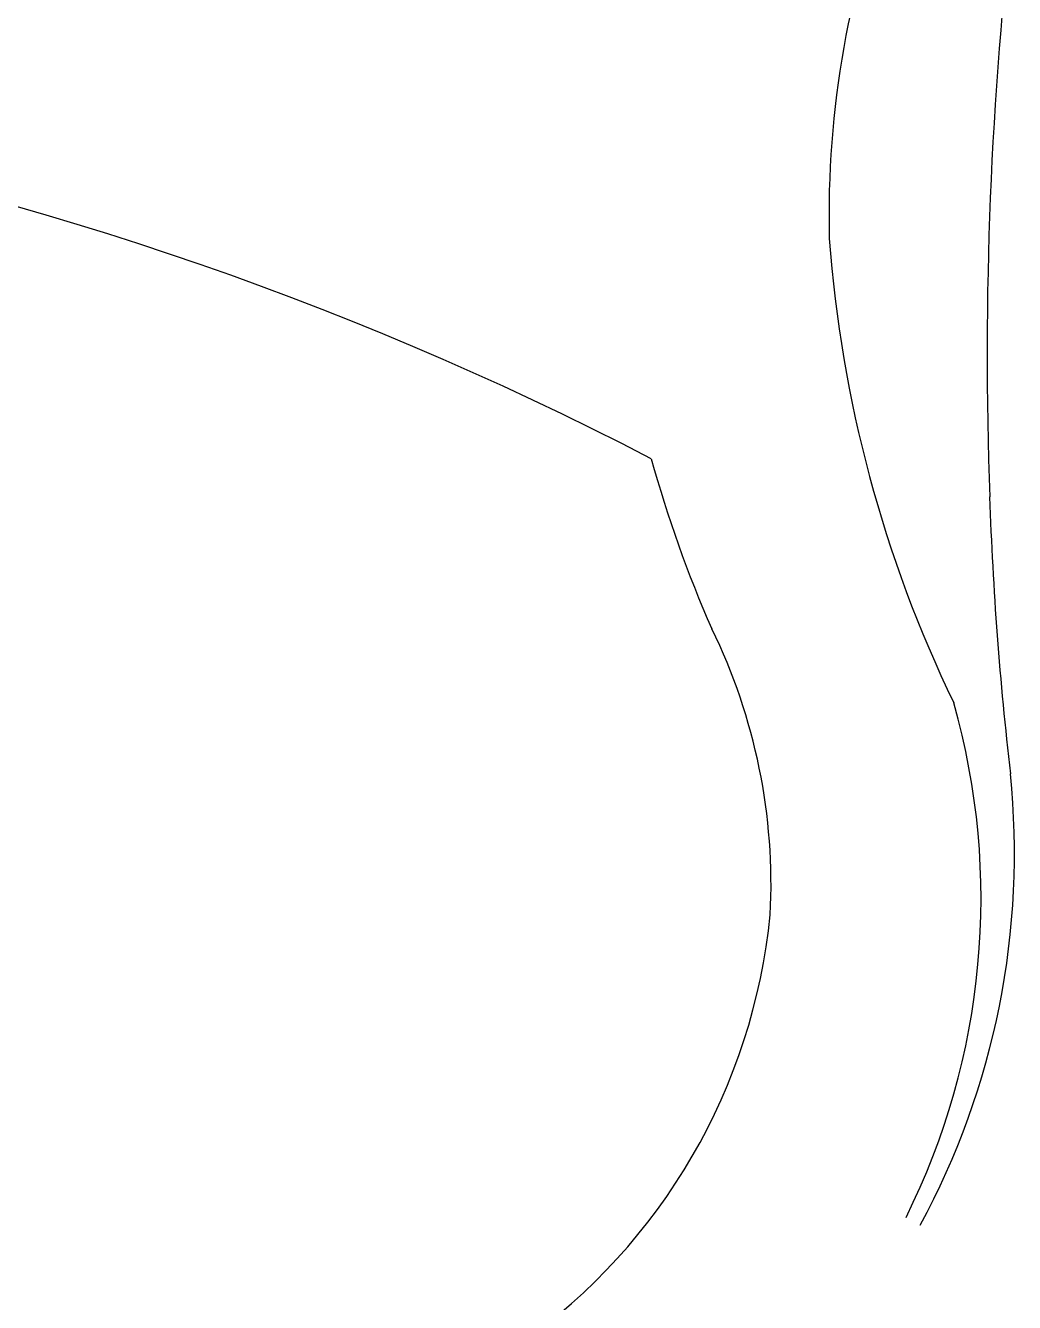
# Model space of a CAD drawing. Extents: x 527 to 614, y 487 to 635.
# Drawn here: x 595.3 to 604.88, y 516.14 to 528.51 of the extents above; entities that cross this region are included whole.
import ezdxf

# ---------------------------------------------------------------- set-up
doc = ezdxf.new("R2010")
doc.units = 0
doc.header["$MEASUREMENT"] = 0
doc.layers.add('1', color=4, linetype='Continuous')
doc.layers.add('SPA', color=2, linetype='Continuous')

# ---------------------------------------------------------------- blocks, each defined once
blk = doc.blocks.new('2005VANGUARD')
at = {"layer": 'SPA'}
for centre, radius, start, end in [((85.682, 22.913), 9.361, 158.5756, 181.3488), ((115.728, 21.561), 37.874, 173.307, 182.0781), ((59.503, -8.497), 32.741, 62.5467, 132.2578), ((88.757, 23.614), 12.468, 184.2369, 205.7859), ((86.212, 23.764), 12.049, 195.4361, 203.7706), ((110.525, 21.285), 32.665, 181.9254, 186.6496), ((70.118, 16.43), 5.641, 357.0089, 26.0535), ((70.867, 16.293), 6.928, 333.5133, 15.8939), ((70.549, 16.733), 7.57, 331.5686, 5.8351), ((69.988, 16.705), 5.791, 256.2651, 354.3625)]:
    blk.add_arc(centre, radius, start, end, dxfattribs=at)

msp = doc.modelspace()

# ---------------------------------------------------------------- block references
at = {"layer": '1'}
msp.add_blockref('2005VANGUARD', (526.766, 503.758), dxfattribs=at)

doc.saveas('drawing.dxf')
